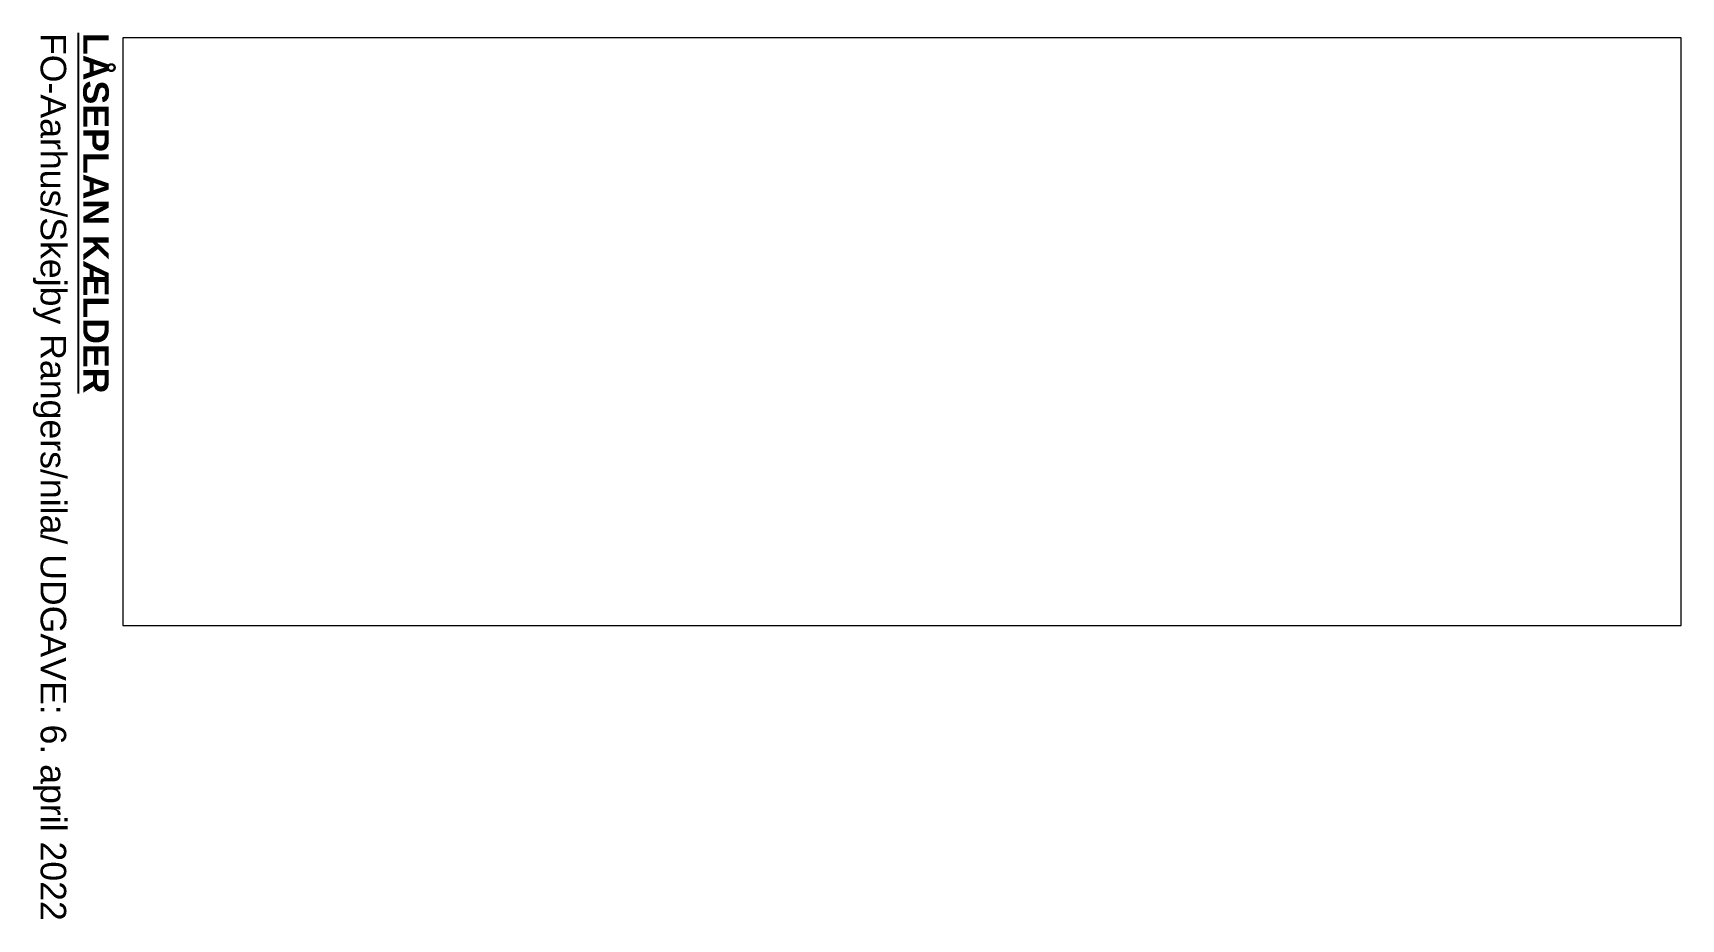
# Paper-space layout 'Stueplan A4' of a CAD drawing. Header units: millimetres. Extents: x 8 to 266, y 56 to 195.
import ezdxf

# ---------------------------------------------------------------- set-up
doc = ezdxf.new("R2010")
doc.units = ezdxf.units.MM
doc.header["$LTSCALE"] = 20
doc.layers.add('-Skrav. eksist.', color=253, linetype='CONTINUOUS')
doc.layers.add('Tekst på layouts', color=250, linetype='CONTINUOUS')
doc.styles.add('100', font='arial.ttf', dxfattribs={"height": 150})

psp = doc.layouts.new('Stueplan A4')

# ---------------------------------------------------------------- texts
at = {"layer": 'Tekst på layouts', "insert": (19.94, 195.03), "char_height": 4, "attachment_point": 1, "rotation": 270, "style": '100'}
psp.add_mtext_dynamic_manual_height_columns('{\\fArial|b1|i0|c0|p34;\\LLÅSEPLAN KÆLDER\\P}FO-Aarhus/Skejby Rangers/nila/ UDGAVE: 6. april 2022', width=182.0575, gutter_width=750, heights=[0], dxfattribs=at)

# ---------------------------------------------------------------- viewports
at = {"layer": '-Skrav. eksist.', "view_target_point": (139107.87, 126288.98), "view_twist_angle": 270}
psp.add_viewport(center=(144.26, 148.21), size=(244.24, 92.0981), view_center_point=(-19404.23, -179677.06), view_height=46049.0524, dxfattribs=at)

doc.saveas('drawing.dxf')
